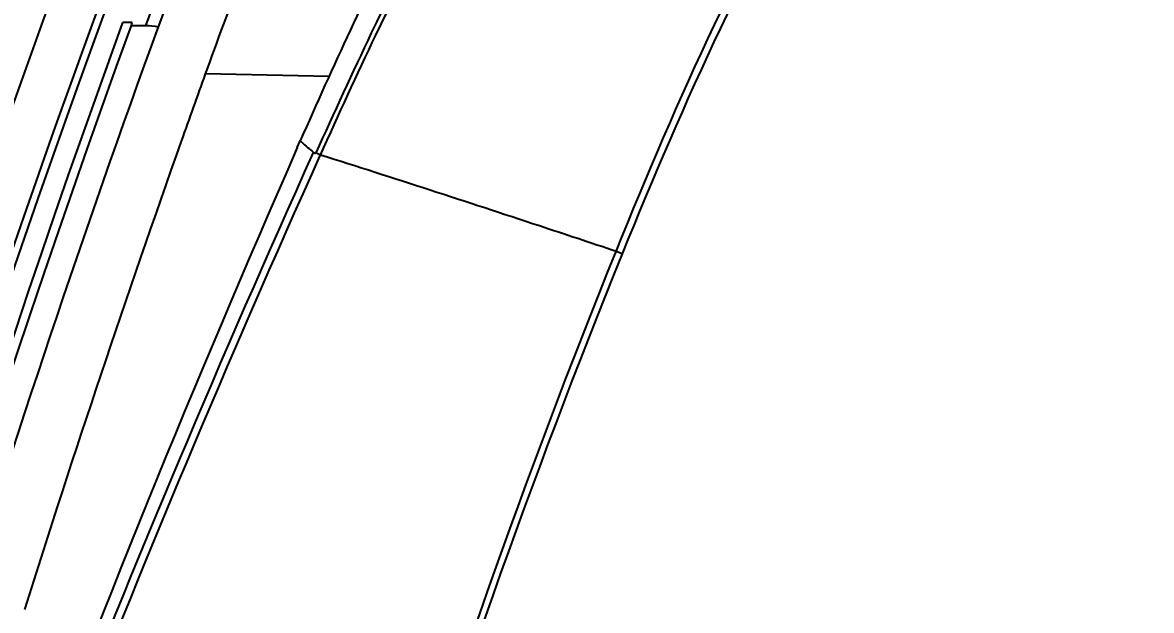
# Model space of a CAD drawing. Header units: millimetres. Extents: x 0 to 5940, y 0 to 4200.
# Drawn here: x 2203.9 to 2269.2, y 1695.4 to 1729.4 of the extents above; entities that cross this region are included whole.
import ezdxf

# ---------------------------------------------------------------- set-up
doc = ezdxf.new("R2010")
doc.units = ezdxf.units.MM
doc.header["$LTSCALE"] = 32.67
doc.header["$PDMODE"] = 3
doc.header["$PDSIZE"] = 8
doc.linetypes.add('PHANTOM', pattern=[0.8, 0.45, -0.05, 0.1, -0.05, 0.1, -0.05])
doc.layers.get('0').update_dxf_attribs({"linetype": 'CONTINUOUS'})
doc.layers.get('Defpoints').update_dxf_attribs({"linetype": 'CONTINUOUS'})
doc.layers.add('00_COMPONENTS', color=7, linetype='CONTINUOUS')
doc.layers.add('50_ALL_DETAILS', color=7, linetype='CONTINUOUS')
doc.styles.get("Standard").update_dxf_attribs({"font": 'simfang.ttf'})
doc.dimstyles.get("Standard").update_dxf_attribs({"dimtxt": 3, "dimasz": 3, "dimexe": 2.5, "dimexo": 0.5, "dimtad": 1, "dimdsep": 46, "dimtxsty": 'Standard', "dimblk": '_FILLED', "dimblk1": '_FILLED', "dimblk2": '_FILLED', "dimcen": 0.09, "dimclrt": 3, "dimazin": 2, "dimtol": 1, "dimtp": 0.01, "dimtm": 0.01, "dimtfac": 1, "dimtofl": 0, "dimtmove": 0, "dimatfit": 3, "dimldrblk": '_FILLED', "dimfxl": 1, "dimtolj": 1, "dimarcsym": 0})

# ---------------------------------------------------------------- blocks, each defined once
blk = doc.blocks.new('_FILLED')
at = {"color": 0, "linetype": 'ByBlock'}
blk.add_solid([(0, 0), (-1, 0.1667), (-1, -0.1667)], dxfattribs=at)
blk = doc.blocks.new('*D6')
at = {"color": 4, "lineweight": -2, "transparency": 16777216}
for p, q in [((2319.79, 1809.494), (2003.081, 1809.494)), ((2005.581, 1789.494), (2005.581, 1495.119)), ((2005.581, 1179.494), (2005.581, 1473.869)), ((2319.79, 1159.494), (2003.081, 1159.494))]:
    blk.add_line(p, q, dxfattribs=at)
at = {"layer": 'Defpoints', "color": 0, "transparency": 16777216}
for p in [(2320.29, 1809.494), (2005.581, 1159.494), (2320.29, 1159.494)]:
    blk.add_point(p, dxfattribs=at)
at = {"color": 4, "lineweight": -2, "transparency": 16777216, "xscale": 20, "yscale": 20, "zscale": 20}
for p, rotation in [((2005.581, 1809.494), 90), ((2005.581, 1159.494), 270)]:
    blk.add_blockref('_FILLED', p, dxfattribs=dict(at, rotation=rotation))
at = {"color": 3, "transparency": 16777216, "insert": (2005.581, 1484.494), "char_height": 20, "attachment_point": 5}
blk.add_mtext('\\A1;650.0', dxfattribs=at)

msp = doc.modelspace()

# ---------------------------------------------------------------- linework, layer by layer
at = {"color": 7}
msp.add_arc((2878.85997, 1484.49438), 724.4, 158.50232261, 190.2034555, dxfattribs=at)
at = {"color": 4}
msp.add_arc((2878.85997, 1484.49438), 716.9, 158.50232261, 176.11118572, dxfattribs=at)
at = {"layer": '00_COMPONENTS', "color": 4}
for p, q in [((2210.27567, 1729.37017), (2209.74229, 1729.37017)), ((2210.21299, 1729.19767), (2211.05255, 1729.19767)), ((2221.65438, 1726.25737), (2214.5003, 1726.40246)), ((2220.07342, 1722.45535), (2219.9905, 1722.52894)), ((2221.15965, 1721.71047), (2220.89485, 1721.83037)), ((2238.59434, 1715.99406), (2238.24435, 1716.1361))]:
    msp.add_line(p, q, dxfattribs=at)
at = {"layer": '00_COMPONENTS', "color": 7}
for p, q in [((2210.24431, 1729.19767), (2210.27567, 1729.37017)), ((2219.82129, 1722.14377), (2219.99072, 1722.52888))]:
    msp.add_line(p, q, dxfattribs=at)
msp.add_lwpolyline([(2220.87757, 1721.7925), (2220.85449, 1721.80107), (2220.83454, 1721.80929), (2220.81753, 1721.81722), (2220.80362, 1721.82518), (2220.79222, 1721.83304), (2220.78219, 1721.84023), (2220.77326, 1721.8465), (2220.76578, 1721.85205), (2220.75976, 1721.85688)], dxfattribs=at)
for centre, radius, start, end in [((2878.85997, 1484.49438), 714.16205, 159.84641516, 176.09239732), ((2889.94497, 1481.98749), 723.29002, 160.0134473, 172.8483704), ((2888.85985, 1482.42935), 720.62278, 159.9809719, 162.9863766), ((2818.8691, 1484.49438), 570, 154.8156635, 205.1843365), ((2784.57078, 1520.6606), 606.06115, 160.15518201, 160.54475039), ((2977.02303, 1451.82188), 810.4533, 160.48762852, 162.50789437)]:
    msp.add_arc(centre, radius, start, end, dxfattribs=at)
at = {"layer": '00_COMPONENTS', "color": 4}
msp.add_arc((2260.3028, 1767.89522), 60.68925, 228.4804974, 229.340216, dxfattribs=at)
for points, knots in [([(2238.24404, 1716.13588), (2241.81216, 1724.95151), (2249.62202, 1742.4024), (2267.40167, 1765.15217), (2287.43347, 1778.87761), (2305.66426, 1784.83643), (2315.21755, 1785.73198), (2319.98285, 1785.9792)], [0, 0, 0, 0, 0.2499026, 0.49971212, 0.74933555, 0.87461422, 1, 1, 1, 1]), ([(2320.02319, 1785.22896), (2315.29617, 1784.98944), (2305.82893, 1784.1085), (2287.73443, 1778.25362), (2267.76341, 1764.74144), (2249.96085, 1742.17301), (2242.16264, 1724.78638), (2238.5944, 1715.99404)], [0, 0, 0, 0, 0.12510215, 0.24986483, 0.49909396, 0.74919681, 1, 1, 1, 1]), ([(2224.6622, 1756.0704), (2221.78982, 1751.93791), (2216.52461, 1743.30317), (2212.76656, 1733.93039), (2211.05255, 1729.19766)], [0, 0, 0, 0, 0.49995778, 1, 1, 1, 1]), ([(2221.16141, 1721.70968), (2222.206, 1724.03077), (2226.35653, 1733.1584), (2231.24989, 1742.00388), (2235.63544, 1748.07358)], [0, 0, 0, 0, 0.25367934, 1, 1, 1, 1]), ([(2186.04856, 1626.5713), (2188.12778, 1634.29588), (2197.65813, 1666.76059), (2210.15381, 1698.30945), (2220.75975, 1721.85685)], [0, 0, 0, 0, 0.23649593, 1, 1, 1, 1]), ([(2186.56622, 1626.43931), (2188.63664, 1634.15748), (2198.12839, 1666.60329), (2210.57084, 1698.14221), (2221.14637, 1721.68105)], [0, 0, 0, 0, 0.23644621, 1, 1, 1, 1]), ([(2238.24368, 1716.13592), (2236.76765, 1716.63054), (2231.08383, 1718.52246), (2225.38545, 1720.37075), (2221.15907, 1721.71072)], [0, 0, 0, 0, 0.25986543, 1, 1, 1, 1]), ([(2201.82355, 1556.84088), (2204.18523, 1583.26447), (2211.86599, 1637.48924), (2227.73123, 1690.08657), (2238.24419, 1716.13571)], [0, 0, 0, 0, 0.48570435, 1, 1, 1, 1]), ([(2238.59434, 1715.99406), (2228.06544, 1689.97144), (2212.13652, 1637.42477), (2204.41931, 1583.23256), (2202.04541, 1556.82084)], [0, 0, 0, 0, 0.51423122, 1, 1, 1, 1])]:
    msp.add_open_spline(points, degree=3, knots=knots, dxfattribs=at)
at = {"layer": '00_COMPONENTS', "color": 7}
for points, knots in [([(2235.42076, 1748.22349), (2231.01623, 1742.14879), (2226.10511, 1733.29278), (2221.93995, 1724.15323), (2220.89267, 1721.83136)], [0, 0, 0, 0, 0.74656943, 1, 1, 1, 1]), ([(2228.25924, 1739.4383), (2227.47499, 1738.06063), (2224.48658, 1732.53933), (2221.88025, 1726.82238), (2219.99064, 1722.52885)], [0, 0, 0, 0, 0.25258233, 1, 1, 1, 1]), ([(2166.8127, 1533.17594), (2167.9621, 1549.98426), (2174.91729, 1616.97045), (2191.43858, 1682.95515), (2208.8287, 1730.34183)], [0, 0, 0, 0, 0.2502446, 1, 1, 1, 1]), ([(2168.02163, 1533.24944), (2169.17436, 1549.97034), (2176.14563, 1616.59198), (2192.60578, 1682.18619), (2209.74229, 1729.37017)], [0, 0, 0, 0, 0.25030722, 1, 1, 1, 1])]:
    msp.add_open_spline(points, degree=3, knots=knots, dxfattribs=at)
for points in [[(2217.1683, 1742.18991), (2215.11485, 1737.94906), (2213.39928, 1733.54646), (2211.7809, 1729.12127)], [(2218.87558, 1737.65518), (2217.26767, 1733.96588), (2215.86797, 1730.1874), (2214.50026, 1726.40248)], [(2219.82132, 1722.14375), (2207.92742, 1695.07505), (2197.4682, 1667.27694), (2189.29501, 1638.86252)]]:
    msp.add_open_spline(points, degree=3, dxfattribs=at)
at = {"layer": '00_COMPONENTS', "color": 4}
msp.add_open_spline([(2211.05255, 1729.19766), (2211.2965, 1729.19767), (2211.54132, 1729.1695), (2211.78037, 1729.12083)], degree=3, dxfattribs=at)
at = {"layer": '50_ALL_DETAILS', "color": 6, "linetype": 'PHANTOM'}
msp.add_circle((2623.8691, 1484.49438), 497.55869, dxfattribs=at)

# ---------------------------------------------------------------- dimensions: what is measured, and where the dimension line sits
dim = msp.add_linear_dim(base=(2005.581, 1159.49438), p1=(2320.29037, 1809.49438), p2=(2320.29037, 1159.49438), angle=90, dimstyle='Standard', override={"dimtxt": 20, "dimasz": 20, "dimtad": 0, "dimtih": 1, "dimtoh": 1, "dimdec": 1, "dimzin": 0, "dimcen": 5.346, "dimclrd": 4, "dimclre": 4, "dimadec": 0, "dimazin": 0, "dimtol": 0, "dimtdec": 1, "dimtzin": 0})
dim.commit()
dim.dimension.update_dxf_attribs({"geometry": '*D6', "text_midpoint": (2005.581, 1484.49438)})

doc.saveas('drawing.dxf')
